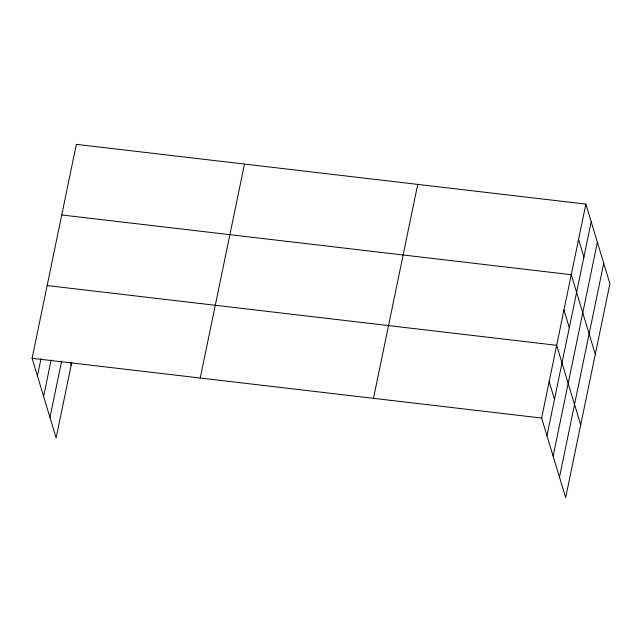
<?xml version="1.0" encoding="UTF-8"?>
<svg xmlns="http://www.w3.org/2000/svg" width="642" height="642" viewBox="0 0 642 642"><rect width="100%" height="100%" fill="white"/><g stroke="black" fill="none" stroke-linecap="round" stroke-linejoin="round"><path stroke-width="0.96" d="M71.784 362.216L56.127 437.9L32.1 358.308L76.342 144.354L585.873 204.1L609.9 283.692L565.658 497.646L541.623 418.054L585.873 204.1M37.437 375.979L41 358.75M43.608 396.411L51.127 360.042M49.964 417.469L61.64 360.997M200.248 378.026L244.49 164.071M373.483 398.337L417.725 184.382M546.96 435.725L591.202 221.771M553.131 456.157L597.373 242.203M559.487 477.215L603.729 263.252M61.744 214.958L571.268 274.704L595.303 354.296M47.139 285.562L556.67 345.308L580.697 424.9M32.1 358.308L541.623 418.054M578.57 239.402L583.907 257.073M563.973 310.006L569.302 327.677M549.151 381.685L554.479 399.348M70.331 362.369L71.174 365.154"/></g></svg>
